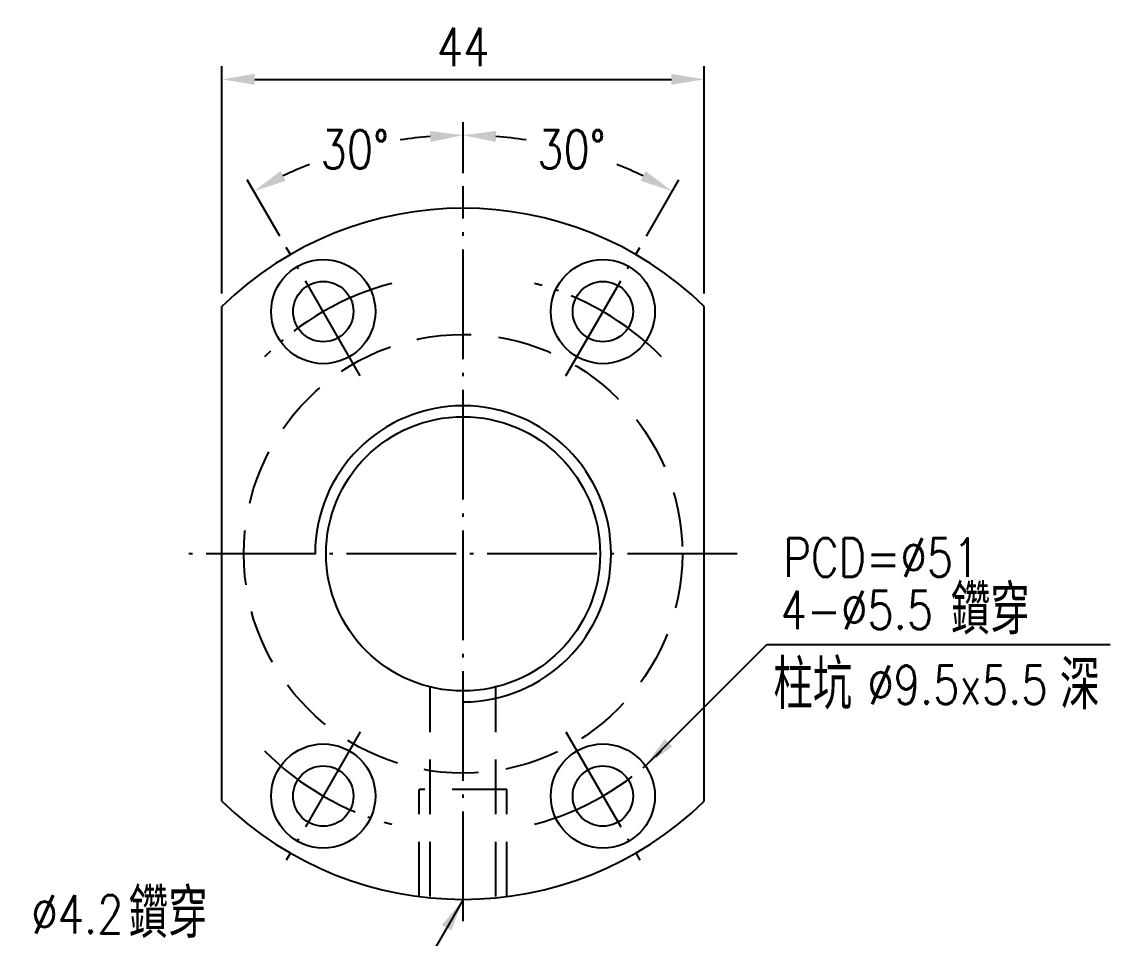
# Model space of a CAD drawing. Header units: millimetres. Extents: x 1486 to 1864, y -263 to 5.
# Drawn here: x 1634.8 to 1734.1, y -215.7 to -132.2 of the extents above; entities that cross this region are included whole.
import ezdxf

# ---------------------------------------------------------------- set-up
doc = ezdxf.new("R2010")
doc.units = ezdxf.units.MM
doc.header["$LTSCALE"] = 10
doc.linetypes.add('C', pattern=[2.5625, 2, -0.25, 0.0625, -0.25])
doc.linetypes.add('H', pattern=[0.75, 0.5, -0.25])
doc.layers.get('0').update_dxf_attribs({"linetype": 'CONTINUOUS'})
doc.layers.get('DEFPOINTS').update_dxf_attribs({"linetype": 'CONTINUOUS'})
for name, color, linetype in [('04', 4, 'CONTINUOUS'), ('C', 1, 'C'), ('H', 5, 'H')]:
    doc.layers.add(name, color=color, linetype=linetype)
doc.layers.add('AM_5', color=3, linetype='CONTINUOUS', lineweight=25)
doc.styles.add('SIMPLEX', font='SIMPLEX.shx', dxfattribs={"width": 0.8, "height": 3.5, "bigfont": 'chineset.shx'})
doc.dimstyles.get("Standard").update_dxf_attribs({"dimscale": 0, "dimtxt": 3.5, "dimasz": 3, "dimexe": 1.5, "dimexo": 1.5, "dimgap": 1.7, "dimtad": 1, "dimdec": 3, "dimrnd": 0.0005, "dimdsep": 46, "dimtxsty": 'SIMPLEX', "dimcen": 0.09, "dimclrd": 6, "dimclre": 6, "dimclrt": 3, "dimadec": 1, "dimazin": 2, "dimtp": -0.1, "dimtm": 0.2, "dimtfac": 1, "dimtdec": 3, "dimtmove": 2, "dimatfit": 3, "dimfxl": 0, "dimtvp": 0.790698, "dimarcsym": 0})
doc.dimstyles.new('STANDARD$2', dxfattribs={"dimscale": 0, "dimtxt": 3.5, "dimasz": 3, "dimexe": 1.2, "dimexo": 1.2, "dimgap": 1.2, "dimtad": 0, "dimtih": 1, "dimtoh": 1, "dimdec": 3, "dimrnd": 0.0005, "dimdsep": 46, "dimtxsty": 'SIMPLEX', "dimcen": 0.09, "dimclrd": 6, "dimclre": 6, "dimclrt": 3, "dimadec": 1, "dimazin": 2, "dimtp": -0.1, "dimtm": 0.2, "dimtfac": 1, "dimtdec": 3, "dimtmove": 0, "dimatfit": 3, "dimfxl": 0, "dimtvp": 0.790698, "dimarcsym": 0})
doc.dimstyles.new('STANDARD$7', dxfattribs={"dimscale": 0, "dimtxt": 3.5, "dimasz": 3, "dimexe": 1.5, "dimexo": 1.5, "dimgap": 1.2, "dimtad": 1, "dimdec": 3, "dimrnd": 0.0005, "dimdsep": 46, "dimtxsty": 'SIMPLEX', "dimcen": 0.09, "dimclrd": 6, "dimclre": 6, "dimclrt": 3, "dimadec": 1, "dimazin": 2, "dimtp": -0.1, "dimtm": 0.2, "dimtfac": 1, "dimtdec": 3, "dimtmove": 2, "dimatfit": 3, "dimfxl": 0, "dimtvp": 0.790698, "dimarcsym": 0})

# ---------------------------------------------------------------- blocks, each defined once
blk = doc.blocks.new('*D26')
at = {"color": 6, "lineweight": -2}
for p, q in [((1675.074, -145.964), (1675.074, -141.301)), ((1658.349, -151.695), (1655.393, -146.574))]:
    blk.add_line(p, q, dxfattribs=at)
for start, end in [(94.50518, 98.65659), (111.53849, 115.49482)]:
    blk.add_arc((1675.074, -180.664), 38.163, start, end, dxfattribs=at)
at = {"color": 6}
for points in [[(1672.057, -142.119), (1672.096, -143.118), (1675.074, -142.501)], [(1658.881, -146.659), (1658.415, -145.774), (1655.993, -147.614)]]:
    blk.add_solid(points, dxfattribs=at)
at = {"layer": 'DEFPOINTS', "color": 0}
for p in [(1668.447, -143.081), (1675.074, -147.164), (1658.949, -152.735), (1665.699, -164.426), (1675.074, -214.164)]:
    blk.add_point(p, dxfattribs=at)
at = {"color": 3, "insert": (1665.197, -143.801), "char_height": 3.5, "attachment_point": 5, "style": 'SIMPLEX'}
blk.add_mtext('30°', dxfattribs=at)
blk = doc.blocks.new('*D27')
at = {"color": 6, "lineweight": -2}
for p, q in [((1675.074, -145.964), (1675.074, -141.301)), ((1691.799, -151.695), (1694.756, -146.574))]:
    blk.add_line(p, q, dxfattribs=at)
for start, end in [(81.34341, 85.49482), (64.50518, 68.46151)]:
    blk.add_arc((1675.074, -180.664), 38.163, start, end, dxfattribs=at)
at = {"color": 6}
for points in [[(1678.052, -143.118), (1678.092, -142.119), (1675.074, -142.501)], [(1691.734, -145.774), (1691.268, -146.659), (1694.156, -147.614)]]:
    blk.add_solid(points, dxfattribs=at)
at = {"layer": 'DEFPOINTS', "color": 0}
for p in [(1688.127, -144.802), (1675.074, -147.164), (1691.199, -152.735), (1675.074, -180.664)]:
    blk.add_point(p, dxfattribs=at)
at = {"color": 3, "insert": (1684.952, -143.801), "char_height": 3.5, "attachment_point": 5, "style": 'SIMPLEX'}
blk.add_mtext('30°', dxfattribs=at)
blk = doc.blocks.new('*D28')
at = {"color": 6, "lineweight": -2}
for p, q in [((1653.074, -156.919), (1653.074, -136.21)), ((1697.074, -156.919), (1697.074, -136.21)), ((1656.074, -137.41), (1694.074, -137.41))]:
    blk.add_line(p, q, dxfattribs=at)
at = {"color": 6}
for points in [[(1656.074, -136.91), (1656.074, -137.91), (1653.074, -137.41)], [(1694.074, -136.91), (1694.074, -137.91), (1697.074, -137.41)]]:
    blk.add_solid(points, dxfattribs=at)
at = {"layer": 'DEFPOINTS', "color": 0}
for p in [(1697.074, -137.41), (1653.074, -158.119), (1697.074, -158.119)]:
    blk.add_point(p, dxfattribs=at)
at = {"color": 3, "insert": (1675.074, -134.46), "char_height": 3.5, "attachment_point": 5, "style": 'SIMPLEX'}
blk.add_mtext('44', dxfattribs=at)

msp = doc.modelspace()

# ---------------------------------------------------------------- linework, layer by layer
for p, q in [((1653.0743, -203.2083), (1653.0743, -158.1195)), ((1697.0743, -203.2083), (1697.0743, -158.1195))]:
    msp.add_line(p, q)
for centre, radius in [((1662.3243, -158.5802), 4.75), ((1687.8243, -158.5802), 4.75), ((1662.3243, -158.5802), 2.75), ((1687.8243, -158.5802), 2.75), ((1675.0743, -180.6639), 12.5), ((1662.3243, -202.7475), 4.75), ((1687.8243, -202.7475), 4.75), ((1662.3243, -202.7475), 2.75), ((1687.8243, -202.7475), 2.75)]:
    msp.add_circle(centre, radius)
for start, end in [(45.700207, 134.299793), (225.700207, 314.299793)]:
    msp.add_arc((1675.0743, -180.6639), 31.5, start, end)
at = {"layer": '04'}
msp.add_arc((1675.0743, -180.6639), 13.5, 270, 180, dxfattribs=at)
at = {"layer": 'C', "ltscale": 0.5}
for p, q in [((1675.0743, -214.1639), (1675.0743, -147.1639)), ((1665.6993, -164.4259), (1658.9493, -152.7346)), ((1684.4493, -164.4259), (1691.1993, -152.7346)), ((1700.0743, -180.6639), (1650.0743, -180.6639)), ((1665.6993, -196.9019), (1658.9493, -208.5932)), ((1684.4493, -196.9019), (1691.1993, -208.5932))]:
    msp.add_line(p, q, dxfattribs=at)
for start, end in [(104.788838, 135.211162), (44.788838, 75.211162), (224.788838, 255.211162), (284.788838, 315.211162)]:
    msp.add_arc((1675.0743, -180.6639), 25.5, start, end, dxfattribs=at)
at = {"layer": 'H'}
for p, q in [((1672.0743, -211.9089), (1672.0743, -192.7985)), ((1678.0743, -211.9089), (1678.0743, -192.7985)), ((1679.0743, -202.1639), (1671.0743, -202.1639)), ((1671.0743, -211.9089), (1671.0743, -202.1639)), ((1679.0743, -211.9089), (1679.0743, -202.1639))]:
    msp.add_line(p, q, dxfattribs=at)
msp.add_circle((1675.0743, -180.6639), 20, dxfattribs=at)

# ---------------------------------------------------------------- texts
at = {"color": 3, "char_height": 3.5, "attachment_point": 7, "style": 'SIMPLEX'}
for s, insert in [('PCD=%%c51', (1704.2888, -182.7519)), ('4-%%C5.5', (1704.0322, -187.532)), ('%%c9.5x5.5', (1711.9531, -194.3575)), ('%%c4.2', (1635.6973, -215.2688))]:
    msp.add_mtext(s, dxfattribs=dict(at, insert=insert))
at = {"layer": 'AM_5', "color": 3, "char_height": 4.5, "attachment_point": 5, "style": 'SIMPLEX'}
for s, insert in [('鑽穿', (1723.1583, -185.7683)), ('柱坑', (1706.973, -192.5937)), ('深', (1731.3155, -192.5937)), ('鑽穿', (1648.1699, -213.4427))]:
    msp.add_mtext(s, dxfattribs=dict(at, insert=insert))

# ---------------------------------------------------------------- dimensions: what is measured, and where the dimension line sits
dim = msp.add_linear_dim(base=(1697.0743, -137.4101), p1=(1653.0743, -158.1195), p2=(1697.0743, -158.1195), dimstyle='Standard', override={"dimscale": 1, "dimexe": 1.2, "dimexo": 1.2, "dimgap": 1.2, "dimrnd": 0, "dimcen": 0, "dimadec": 3, "dimtmove": 0})
dim.commit()
dim.dimension.update_dxf_attribs({"geometry": '*D28', "text_midpoint": (1675.0743, -134.4601)})
dim = msp.add_angular_dim_2l(base=(1668.4473, -143.0806), line1=((1675.0743, -214.1639), (1675.0743, -147.1639)), line2=((1665.6993, -164.4259), (1658.9493, -152.7346)), dimstyle='STANDARD$2', override={"dimscale": 1, "dimrnd": 0, "dimcen": 0, "dimadec": 3})
dim.commit()
dim.dimension.update_dxf_attribs({"geometry": '*D26', "text_midpoint": (1665.1969, -143.8012)})
dim = msp.add_angular_dim_3p(base=(1688.1268, -144.8023), center=(1675.0743, -180.6639), p1=(1675.0743, -147.1639), p2=(1691.1993, -152.7346), dimstyle='STANDARD$2', override={"dimscale": 1, "dimrnd": 0, "dimcen": 0, "dimadec": 3, "dimtmove": 1})
dim.commit()
dim.dimension.update_dxf_attribs({"geometry": '*D27', "text_midpoint": (1684.9516, -143.8012)})

# ---------------------------------------------------------------- leaders
for points in [[(1691.6988, -199.9997), (1702.7665, -188.932), (1734.1015, -188.932)], [(1675.0743, -212.1639), (1669.6418, -221.5731), (1634.8221, -221.5731)]]:
    msp.add_leader(points, dimstyle='STANDARD$7', override={"dimscale": 1, "dimexe": 1.2, "dimexo": 1.2, "dimgap": 1.2, "dimtad": 0, "dimrnd": 0, "dimcen": 0, "dimadec": 3, "dimtmove": 0})

doc.saveas('drawing.dxf')
